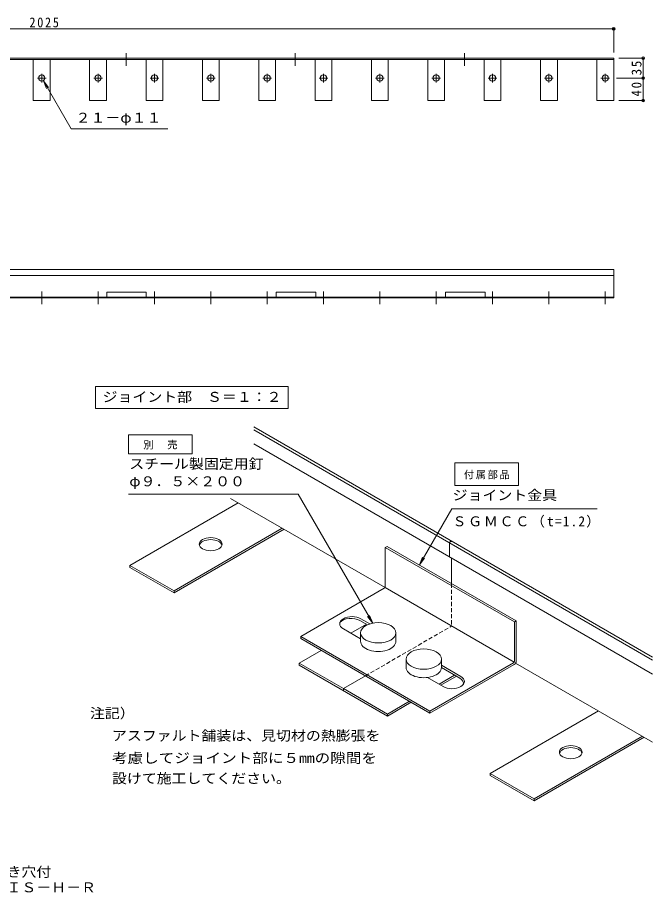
# Model space of a CAD drawing. Units: millimetres at full size, sheet at 1:6, with parts at other scales. Extents: x -1122 to 1081, y -822 to 805.
# Drawn here: x -43 to 1081, y -822 to 728 of the extents above; entities that cross this region are included whole.
import ezdxf
from ezdxf.enums import TextEntityAlignment as Align

# ---------------------------------------------------------------- set-up
doc = ezdxf.new("R2010")
doc.units = ezdxf.units.MM
doc.header["$LTSCALE"] = 6
doc.header["$PDMODE"] = 32
doc.header["$PDSIZE"] = 4.8
doc.linetypes.add('CHAIN1', pattern=[8, 5, -1, 1, -1])
doc.linetypes.add('DASHED1', pattern=[1.8, 1.2, -0.6])
for name, color, linetype, lineweight in [('A-0_通り芯', 3, 'Continuous', 9), ('A-4_文字', 7, 'Continuous', 9), ('A-F_断熱材', 7, 'Continuous', 9), ('D-2_仕上', 3, 'Continuous', 9), ('D-5_建具', 7, 'Continuous', 9), ('D-6_間仕切', 6, 'Continuous', 5), ('D-F_断熱材', 7, 'Continuous', 9)]:
    doc.layers.add(name, color=color, linetype=linetype, lineweight=lineweight)
doc.layers.add('F-5_F-5ﾚｲﾔ', color=2, linetype='Continuous')
doc.styles.add('ＭＳ ゴシック', font='')
doc.styles.get('ＭＳ ゴシック').set_extended_font_data('MS Gothic')

msp = doc.modelspace()

# ---------------------------------------------------------------- linework, layer by layer
at = {"layer": 'A-0_通り芯'}
for p, q in [((-1012.499, 656.183), (1012.499, 656.183)), ((-1012.499, 653.783), (1012.499, 653.783)), ((-15, 581.183), (-15, 653.783)), ((15, 581.183), (15, 653.783)), ((84.75, 581.183), (84.75, 653.783)), ((114.75, 581.183), (114.75, 653.783)), ((184.5, 581.183), (184.5, 653.783)), ((214.5, 581.183), (214.5, 653.783)), ((284.25, 581.183), (284.25, 653.783)), ((314.25, 581.183), (314.25, 653.783)), ((384, 581.183), (384, 653.783)), ((414, 581.183), (414, 653.783)), ((483.75, 581.183), (483.75, 653.783)), ((513.75, 581.183), (513.75, 653.783)), ((583.499, 581.183), (583.499, 653.783)), ((613.5, 581.183), (613.5, 653.783)), ((683.249, 581.183), (683.249, 653.783)), ((713.249, 581.183), (713.249, 653.783)), ((782.999, 581.183), (782.999, 653.783)), ((812.999, 581.183), (812.999, 653.783)), ((882.749, 581.183), (882.749, 653.783)), ((912.749, 581.183), (912.749, 653.783)), ((982.499, 581.183), (982.499, 653.783)), ((1012.499, 656.183), (1012.499, 581.183)), ((15, 581.183), (-15, 581.183)), ((114.75, 581.183), (84.75, 581.183)), ((214.5, 581.183), (184.5, 581.183)), ((314.25, 581.183), (284.25, 581.183)), ((414, 581.183), (384, 581.183)), ((513.75, 581.183), (483.75, 581.183)), ((613.5, 581.183), (583.499, 581.183)), ((713.249, 581.183), (683.249, 581.183)), ((812.999, 581.183), (782.999, 581.183)), ((912.749, 581.183), (882.749, 581.183)), ((1012.499, 581.183), (982.499, 581.183)), ((-1012.499, 282.337), (1012.499, 282.337)), ((1012.499, 282.337), (1012.499, 232.337)), ((-1012.499, 272.037), (1012.499, 272.037)), ((-1012.499, 233.537), (1012.499, 233.537)), ((115, 242.337), (185, 242.337)), ((115, 242.337), (115, 233.537)), ((185, 242.337), (185, 233.537)), ((415, 242.337), (485, 242.337)), ((415, 242.337), (415, 233.537)), ((485, 242.337), (485, 233.537)), ((715, 242.337), (785, 242.337)), ((715, 242.337), (715, 233.537)), ((785, 242.337), (785, 233.537)), ((-1012.499, 232.337), (1012.499, 232.337))]:
    msp.add_line(p, q, dxfattribs=at)
at = {"layer": 'A-0_通り芯', "linetype": 'CHAIN1'}
for p, q in [((149.624, 664.99), (149.624, 642.576)), ((448.874, 664.99), (448.874, 642.576)), ((748.123, 664.99), (748.123, 642.576)), ((-7.715, 621.183), (7.714, 621.183)), ((0, 613.468), (0, 628.897)), ((92.035, 621.183), (107.464, 621.183)), ((99.75, 613.468), (99.75, 628.897)), ((191.785, 621.183), (207.214, 621.183)), ((199.5, 613.468), (199.5, 628.897)), ((291.535, 621.183), (306.964, 621.183)), ((299.25, 613.468), (299.25, 628.897)), ((391.285, 621.183), (406.714, 621.183)), ((399, 613.468), (399, 628.897)), ((491.035, 621.183), (506.464, 621.183)), ((498.749, 613.468), (498.749, 628.897)), ((590.785, 621.183), (606.214, 621.183)), ((598.499, 613.468), (598.499, 628.897)), ((690.535, 621.183), (705.964, 621.183)), ((698.249, 613.468), (698.249, 628.897)), ((790.285, 621.183), (805.714, 621.183)), ((797.999, 613.468), (797.999, 628.897)), ((890.035, 621.183), (905.464, 621.183)), ((897.749, 613.468), (897.749, 628.897)), ((989.785, 621.183), (1005.214, 621.183)), ((997.499, 613.468), (997.499, 628.897)), ((0, 243.544), (0, 221.13)), ((99.75, 243.544), (99.75, 221.13)), ((199.5, 243.544), (199.5, 221.13)), ((299.25, 243.544), (299.25, 221.13)), ((399, 243.544), (399, 221.13)), ((498.749, 243.544), (498.749, 221.13)), ((598.499, 243.544), (598.499, 221.13)), ((698.249, 243.544), (698.249, 221.13)), ((797.999, 243.544), (797.999, 221.13)), ((897.749, 243.544), (897.749, 221.13)), ((997.499, 243.544), (997.499, 221.13))]:
    msp.add_line(p, q, dxfattribs=at)
at = {"layer": 'A-0_通り芯', "linetype": 'DASHED1'}
for p, q in [((115, 232.337), (115, 233.537)), ((185, 232.337), (185, 233.537)), ((415, 232.337), (415, 233.537)), ((485, 232.337), (485, 233.537)), ((715, 232.337), (715, 233.537)), ((785, 232.337), (785, 233.537))]:
    msp.add_line(p, q, dxfattribs=at)
at = {"layer": 'A-0_通り芯'}
for centre in [(0, 621.183), (99.749, 621.183), (199.499, 621.183), (299.249, 621.183), (398.999, 621.183), (498.749, 621.183), (598.499, 621.183), (698.249, 621.183), (797.999, 621.183), (897.749, 621.183), (997.499, 621.183)]:
    msp.add_circle(centre, 5.5, dxfattribs=at)
at = {"layer": 'A-4_文字'}
for p, q in [((1021.499, 656.183), (1066.735, 656.183)), ((1064.935, 621.183), (1064.935, 656.183)), ((1017.552, 621.183), (1066.735, 621.183)), ((1064.935, 581.183), (1064.935, 621.183)), ((1021.499, 581.183), (1066.735, 581.183))]:
    msp.add_line(p, q, dxfattribs=at)
for p in [(1012.499, 708.049), (1064.935, 656.183), (1064.935, 621.183), (1064.935, 581.183)]:
    msp.add_point(p, dxfattribs=at)
at = {"layer": 'A-F_断熱材'}
for p, q in [((-1012.499, 708.049), (1012.499, 708.049)), ((1012.499, 666.183), (1012.499, 709.549)), ((2.75, 616.42), (8.49, 602.562)), ((51.988, 531.138), (223.162, 531.138))]:
    msp.add_line(p, q, dxfattribs=at)
msp.add_lwpolyline([(51.988, 531.138), (2.75, 616.42), (11.881, 604.519)], dxfattribs=at)
at = {"layer": 'D-2_仕上'}
for p, q in [((375.335, 3.787), (1081.225, -403.758)), ((375.335, -1.313), (1081.225, -408.858)), ((375.335, -26.213), (1081.225, -433.758)), ((607.701, -280.369), (334.323, -122.534)), ((425.835, -175.369), (234.097, -286.069)), ((428.953, -177.169), (234.097, -289.669)), ((722.016, -201.469), (722.016, -226.369)), ((725.616, -228.447), (725.616, -273.447)), ((156.155, -241.069), (156.155, -244.669)), ((547.388, -361.347), (574.965, -345.426)), ((455.936, -414.147), (533.878, -459.147)), ((838.967, -413.89), (1081.225, -553.758)), ((572.849, -436.647), (533.878, -459.147)), ((703.273, -451.347), (730.85, -435.426)), ((706.39, -453.147), (733.967, -437.226)), ((533.878, -459.147), (533.878, -462.747)), ((533.878, -459.147), (611.82, -504.147)), ((653.909, -483.447), (611.82, -507.747)), ((985.424, -498.447), (793.686, -609.147)), ((1063.366, -543.447), (871.628, -654.147)), ((1066.484, -545.247), (871.628, -657.747)), ((793.686, -609.147), (793.686, -612.747))]:
    msp.add_line(p, q, dxfattribs=at)
at = {"layer": 'D-2_仕上', "linetype": 'DASHED1'}
for p in [(725.616, -273.447), (572.849, -436.647)]:
    msp.add_line(p, (725.616, -348.447), dxfattribs=at)
at = {"layer": 'D-2_仕上'}
for points in [[(347.893, -130.369), (156.155, -241.069), (234.097, -286.069), (234.097, -289.669), (156.155, -244.669)], [(494.907, -391.647), (455.936, -414.147), (455.936, -417.747), (611.82, -507.747)], [(650.792, -481.647), (611.82, -504.147), (611.82, -507.747)], [(793.686, -609.147), (871.628, -654.147), (871.628, -657.747), (793.686, -612.747)]]:
    msp.add_lwpolyline(points, dxfattribs=at)
msp.add_arc((725.316, -202.135), 3.366, 66.54946, 168.57926, dxfattribs=at)
for centre in [(299.049, -203.569), (936.58, -571.647)]:
    msp.add_ellipse(centre, major_axis=(-20.208, 0), ratio=0.57735, dxfattribs=at)
for centre in [(299.049, -207.169), (936.58, -575.247)]:
    msp.add_ellipse(centre, major_axis=(-20.208, 0), ratio=0.57735, start_param=3.29648916, end_param=6.1282888, dxfattribs=at)
at = {"layer": 'D-5_建具'}
for p, q in [((454.138, -115.379), (153.634, -115.379)), ((725.91, -140.939), (983.26, -140.939)), ((668.458, -240.447), (677.59, -228.547)), ((585.801, -343.424), (580.06, -329.566))]:
    msp.add_line(p, q, dxfattribs=at)
for points in [[(153.634, -10.319), (153.634, -43.493), (266.334, -43.493), (266.334, -10.319)], [(844.112, -59.585), (844.112, -99.76), (731.412, -99.76), (731.412, -59.585)]]:
    msp.add_lwpolyline(points, close=True, dxfattribs=at)
for points in [[(454.138, -115.379), (585.801, -343.424), (576.669, -331.524)], [(725.91, -140.939), (668.458, -240.447), (674.199, -226.589)]]:
    msp.add_lwpolyline(points, dxfattribs=at)
at = {"layer": 'D-6_間仕切'}
for p, q in [((611.301, -207.447), (608.183, -209.247)), ((836.814, -341.247), (608.183, -209.247)), ((608.183, -278.569), (608.183, -209.247)), ((606.383, -281.687), (458.534, -367.047)), ((607.701, -280.369), (836.332, -412.369)), ((563.255, -338.665), (576.399, -346.254)), ((565.055, -335.547), (580.733, -344.599)), ((839.932, -410.29), (839.932, -339.447)), ((533.878, -353.547), (564.5, -371.227)), ((836.814, -410.569), (836.814, -341.247)), ((687.165, -499.047), (458.534, -367.047)), ((458.534, -370.647), (458.534, -367.047)), ((687.165, -502.647), (458.534, -370.647)), ((564.5, -360.415), (564.5, -375.415)), ((626.962, -360.415), (626.962, -375.415)), ((645.04, -406.915), (645.04, -421.915)), ((835.014, -413.687), (687.165, -499.047)), ((836.332, -416.526), (687.165, -502.647)), ((707.502, -406.915), (707.502, -421.915)), ((707.502, -417.789), (741.724, -437.547)), ((707.502, -421.946), (739.924, -440.665)), ((682.829, -439.544), (710.547, -455.547)), ((687.165, -502.647), (687.165, -499.047))]:
    msp.add_line(p, q, dxfattribs=at)
msp.add_lwpolyline([(611.301, -207.447), (839.932, -339.447), (836.814, -341.247)], dxfattribs=at)
for centre, radius, end in [((604.583, -278.569), 3.6, 0), ((833.214, -410.569), 3.6, 360), ((832.732, -410.29), 7.2, 0)]:
    msp.add_arc(centre, radius, 300, end, dxfattribs=at)
for centre, major_axis, start_param, end_param in [((549.467, -344.547), (-22.045, 0), 3.92699082, 7.06858347), ((547.667, -347.665), (-22.045, 0), 3.92699082, 5.83197398), ((595.731, -375.415), (31.231, 0), 3.14159265, 6.28318531), ((676.271, -421.915), (31.231, 0), 3.14159265, 6.28318531), ((726.136, -446.547), (22.045, 0), 3.92699082, 7.06858347), ((724.336, -449.665), (22.045, 0), 6.09089552, 7.06858347)]:
    msp.add_ellipse(centre, major_axis=major_axis, ratio=0.57735, start_param=start_param, end_param=end_param, dxfattribs=at)
for centre in [(595.731, -360.415), (676.271, -406.915)]:
    msp.add_ellipse(centre, major_axis=(31.231, 0), ratio=0.57735, dxfattribs=at)
at = {"layer": 'D-F_断熱材'}
for p, q in [((95.317, 75.367), (95.317, 36.713)), ((95.317, 36.713), (436.067, 36.713))]:
    msp.add_line(p, q, dxfattribs=at)
msp.add_lwpolyline([(95.317, 75.367), (436.067, 75.367), (436.067, 36.713)], dxfattribs=at)

# ---------------------------------------------------------------- texts
at = {"layer": 'A-4_文字', "color": 2, "char_height": 17.6, "attachment_point": 7, "rotation": 90, "style": 'ＭＳ ゴシック'}
for s, insert in [('\\T1.27;\\W0.95;35', (1061.935, 625.933)), ('\\T1.27;\\W0.95;40', (1061.935, 588.433))]:
    msp.add_mtext(s, dxfattribs=dict(at, insert=insert))
at = {"layer": 'A-F_断熱材', "color": 2, "style": 'ＭＳ ゴシック', "width": 1.1}
msp.add_text('２１－φ１１', height=17.6, dxfattribs=at).set_placement((59.795, 536.897), align=Align.BOTTOM_LEFT)
at = {"layer": 'A-F_断熱材', "color": 2, "insert": (-21.875, 710.549), "char_height": 17.6, "attachment_point": 7, "style": 'ＭＳ ゴシック'}
msp.add_mtext('\\T1.28;\\W0.9;2025', dxfattribs=at)
at = {"layer": 'D-5_建具', "color": 2, "style": 'ＭＳ ゴシック'}
for s, width, p in [('スチール製固定用釘', 1.1, (154.922, -75.528)), ('φ９．５×２００', 1.1, (154.922, -106.435)), ('ジョイント金具', 1.1, (727.342, -130.951)), ('注記）', 1.1, (85.211, -516.832)), ('アスファルト舗装は、見切材の熱膨張を', 1.1, (124.211, -556.426)), ('考慮してジョイント部に５mmの隙間を', 1.15, (124.211, -596.021)), ('設けて施工してください。', 1.1, (124.211, -632.057))]:
    msp.add_text(s, height=17.6, dxfattribs=dict(at, width=width)).set_placement(p, align=Align.BOTTOM_LEFT)
at = {"layer": 'D-5_建具', "char_height": 13.2, "attachment_point": 7, "style": 'ＭＳ ゴシック'}
for s, insert in [('\\T1.17;別\u3000売', (179.984, -35.906)), ('\\T1.17;付属部品', (747.262, -88.672))]:
    msp.add_mtext(s, dxfattribs=dict(at, insert=insert))
at = {"layer": 'D-5_建具', "color": 2, "insert": (727.342, -174.249), "char_height": 17.6, "attachment_point": 7, "style": 'ＭＳ ゴシック'}
msp.add_mtext('\\T1.16;ＳＧＭＣＣ（t=1.2）', dxfattribs=at)
at = {"layer": 'D-F_断熱材', "color": 2, "style": 'ＭＳ ゴシック', "width": 1.1}
msp.add_text('ジョイント部\u3000Ｓ＝１：２', height=17.6, dxfattribs=at).set_placement((107.64, 42.919), align=Align.BOTTOM_LEFT)
at = {"layer": 'F-5_F-5ﾚｲﾔ', "style": 'ＭＳ ゴシック', "width": 1.1}
for s, p in [('ガーデンエッジ\u3000曲線用\u3000水抜き穴付', (-432.226, -797.406)), ('ステンレス製\u3000舗装用見切材\u3000ＩＳ－Ｈ－Ｒ', (-432.226, -824.904))]:
    msp.add_text(s, height=17.6, dxfattribs=at).set_placement(p, align=Align.BOTTOM_LEFT)

doc.saveas('drawing.dxf')
